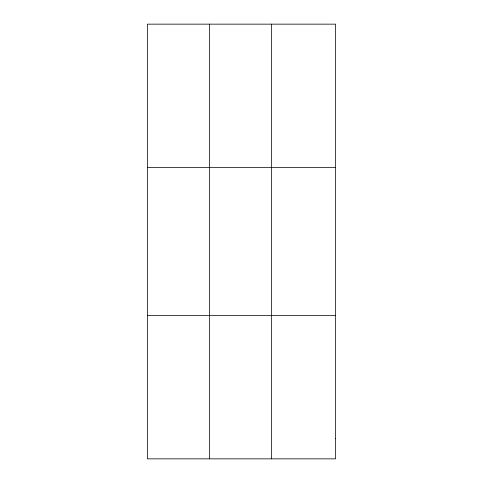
<?xml version="1.0" encoding="UTF-8"?>
<svg xmlns="http://www.w3.org/2000/svg" width="483" height="483" viewBox="0 0 483 483"><rect width="100%" height="100%" fill="white"/><g stroke="black" fill="none" stroke-linecap="round" stroke-linejoin="round"><path stroke-width="0.72" d="M271.609 458.85L271.609 24.15M147.406 167.601L335.594 167.601M147.406 315.399L335.594 315.399M209.507 24.15L209.507 458.85M335.594 438.359L335.594 458.85L147.406 458.85L147.406 24.15L335.594 24.15L335.594 438.359"/></g></svg>
